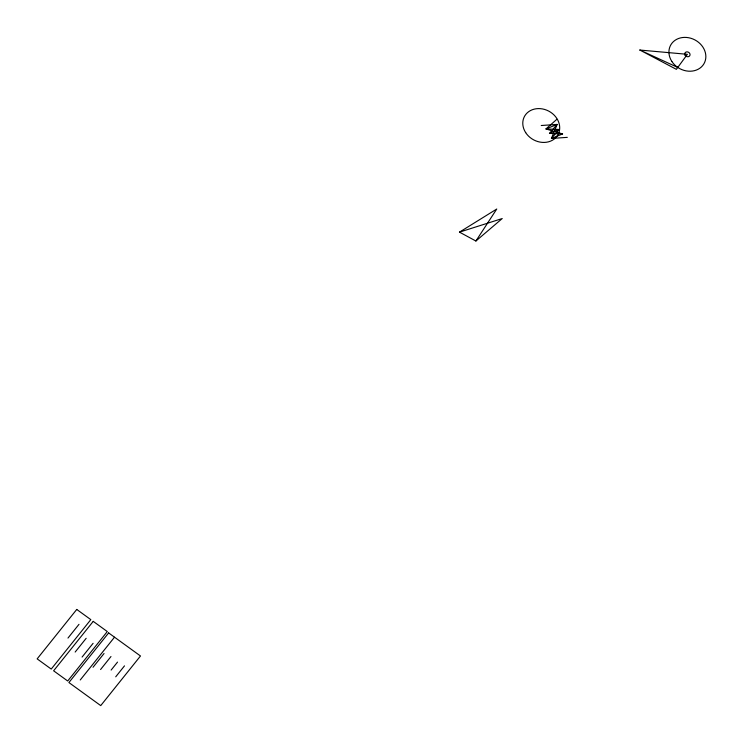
<?xml version="1.0" encoding="UTF-8"?>
<svg xmlns="http://www.w3.org/2000/svg" width="743" height="743" viewBox="0 0 743 743"><rect width="100%" height="100%" fill="white"/><g stroke="black" fill="none" stroke-linecap="round" stroke-linejoin="round"><path stroke-width="1.11" d="M475.901 241.02L496.761 209.024L459.48 232.141L475.901 241.02L502.231 218.544L459.48 232.141M67.975 638.07L78.999 624.315M75.154 652.057L86.169 638.302M82.083 657.072L93.098 643.317M80.253 679.975L114.496 637.215M93.024 667.279L104.039 653.524M100.565 669.536L110.976 656.533M111.134 670.075L117.515 662.106M115.713 676.827L124.499 665.858M562.544 133.926L545.947 128.938L557.129 124.415L551.417 138.458L562.6 133.935L549.458 133.396L557.129 124.415L541.238 125.511M556.906 119.261L545.947 128.938L559.098 129.468L551.417 138.458L567.308 137.362M549.458 133.396L559.098 129.468M639.825 50.041L687.386 54.313L676.371 69.34L639.825 50.041L677.765 67.437M76.752 609.436L37.15 658.874L51.23 669.071L90.822 619.634L76.752 609.436M93.219 621.362L53.617 670.799L67.697 680.997L107.298 631.559L93.219 621.362M108.645 632.925L68.904 682.548L100.732 705.609L140.483 655.985L108.645 632.925M671.848 61.446A19.077 16.235 28.5 0 0 703.797 64.028A19.077 16.235 28.5 0 0 686.513 37.447A19.077 16.235 28.5 0 0 671.848 61.446M685.185 55.419A2.768 2.35 28.5 0 0 689.801 55.651A2.768 2.35 28.5 0 0 687.164 51.861A2.768 2.35 28.5 0 0 685.185 55.419M525.7 132.653A19.077 16.235 28.5 0 0 557.659 135.226A19.077 16.235 28.5 0 0 540.365 108.654A19.077 16.235 28.5 0 0 525.7 132.653"/></g></svg>
